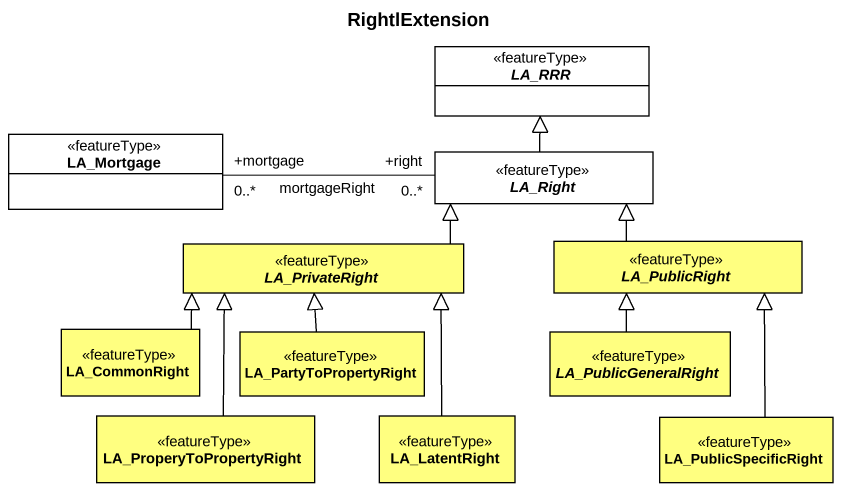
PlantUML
@startuml
title RightlExtension
hide circle
hide empty members
abstract class LA_RRR <<featureType>> #FFFFFF
class LA_Mortgage <<featureType>> #FFFFFF
abstract class LA_Right <<featureType>> #FFFFFF
abstract class LA_PrivateRight <<featureType>> #FFFF80
abstract class LA_PublicRight <<featureType>> #FFFF80
class LA_CommonRight <<featureType>> #FFFF80
class LA_PartyToPropertyRight <<featureType>> #FFFF80
abstract class LA_PublicGeneralRight <<featureType>> #FFFF80
class LA_ProperyToPropertyRight <<featureType>> #FFFF80
class LA_LatentRight <<featureType>> #FFFF80
class LA_PublicSpecificRight <<featureType>> #FFFF80
LA_Mortgage "+mortgage\n0..*" -right- "+right\n0..*" LA_Right : mortgageRight
LA_Right -up-|> LA_RRR
LA_PrivateRight -right-|> LA_Right
LA_PublicRight -up-|> LA_Right
LA_CommonRight -right-|> LA_PrivateRight
LA_PartyToPropertyRight -up-|> LA_PrivateRight
LA_PublicGeneralRight -up-|> LA_PublicRight
LA_ProperyToPropertyRight -up-|> LA_PrivateRight
LA_LatentRight -up-|> LA_PrivateRight
LA_PublicSpecificRight -up-|> LA_PublicRight
@enduml
